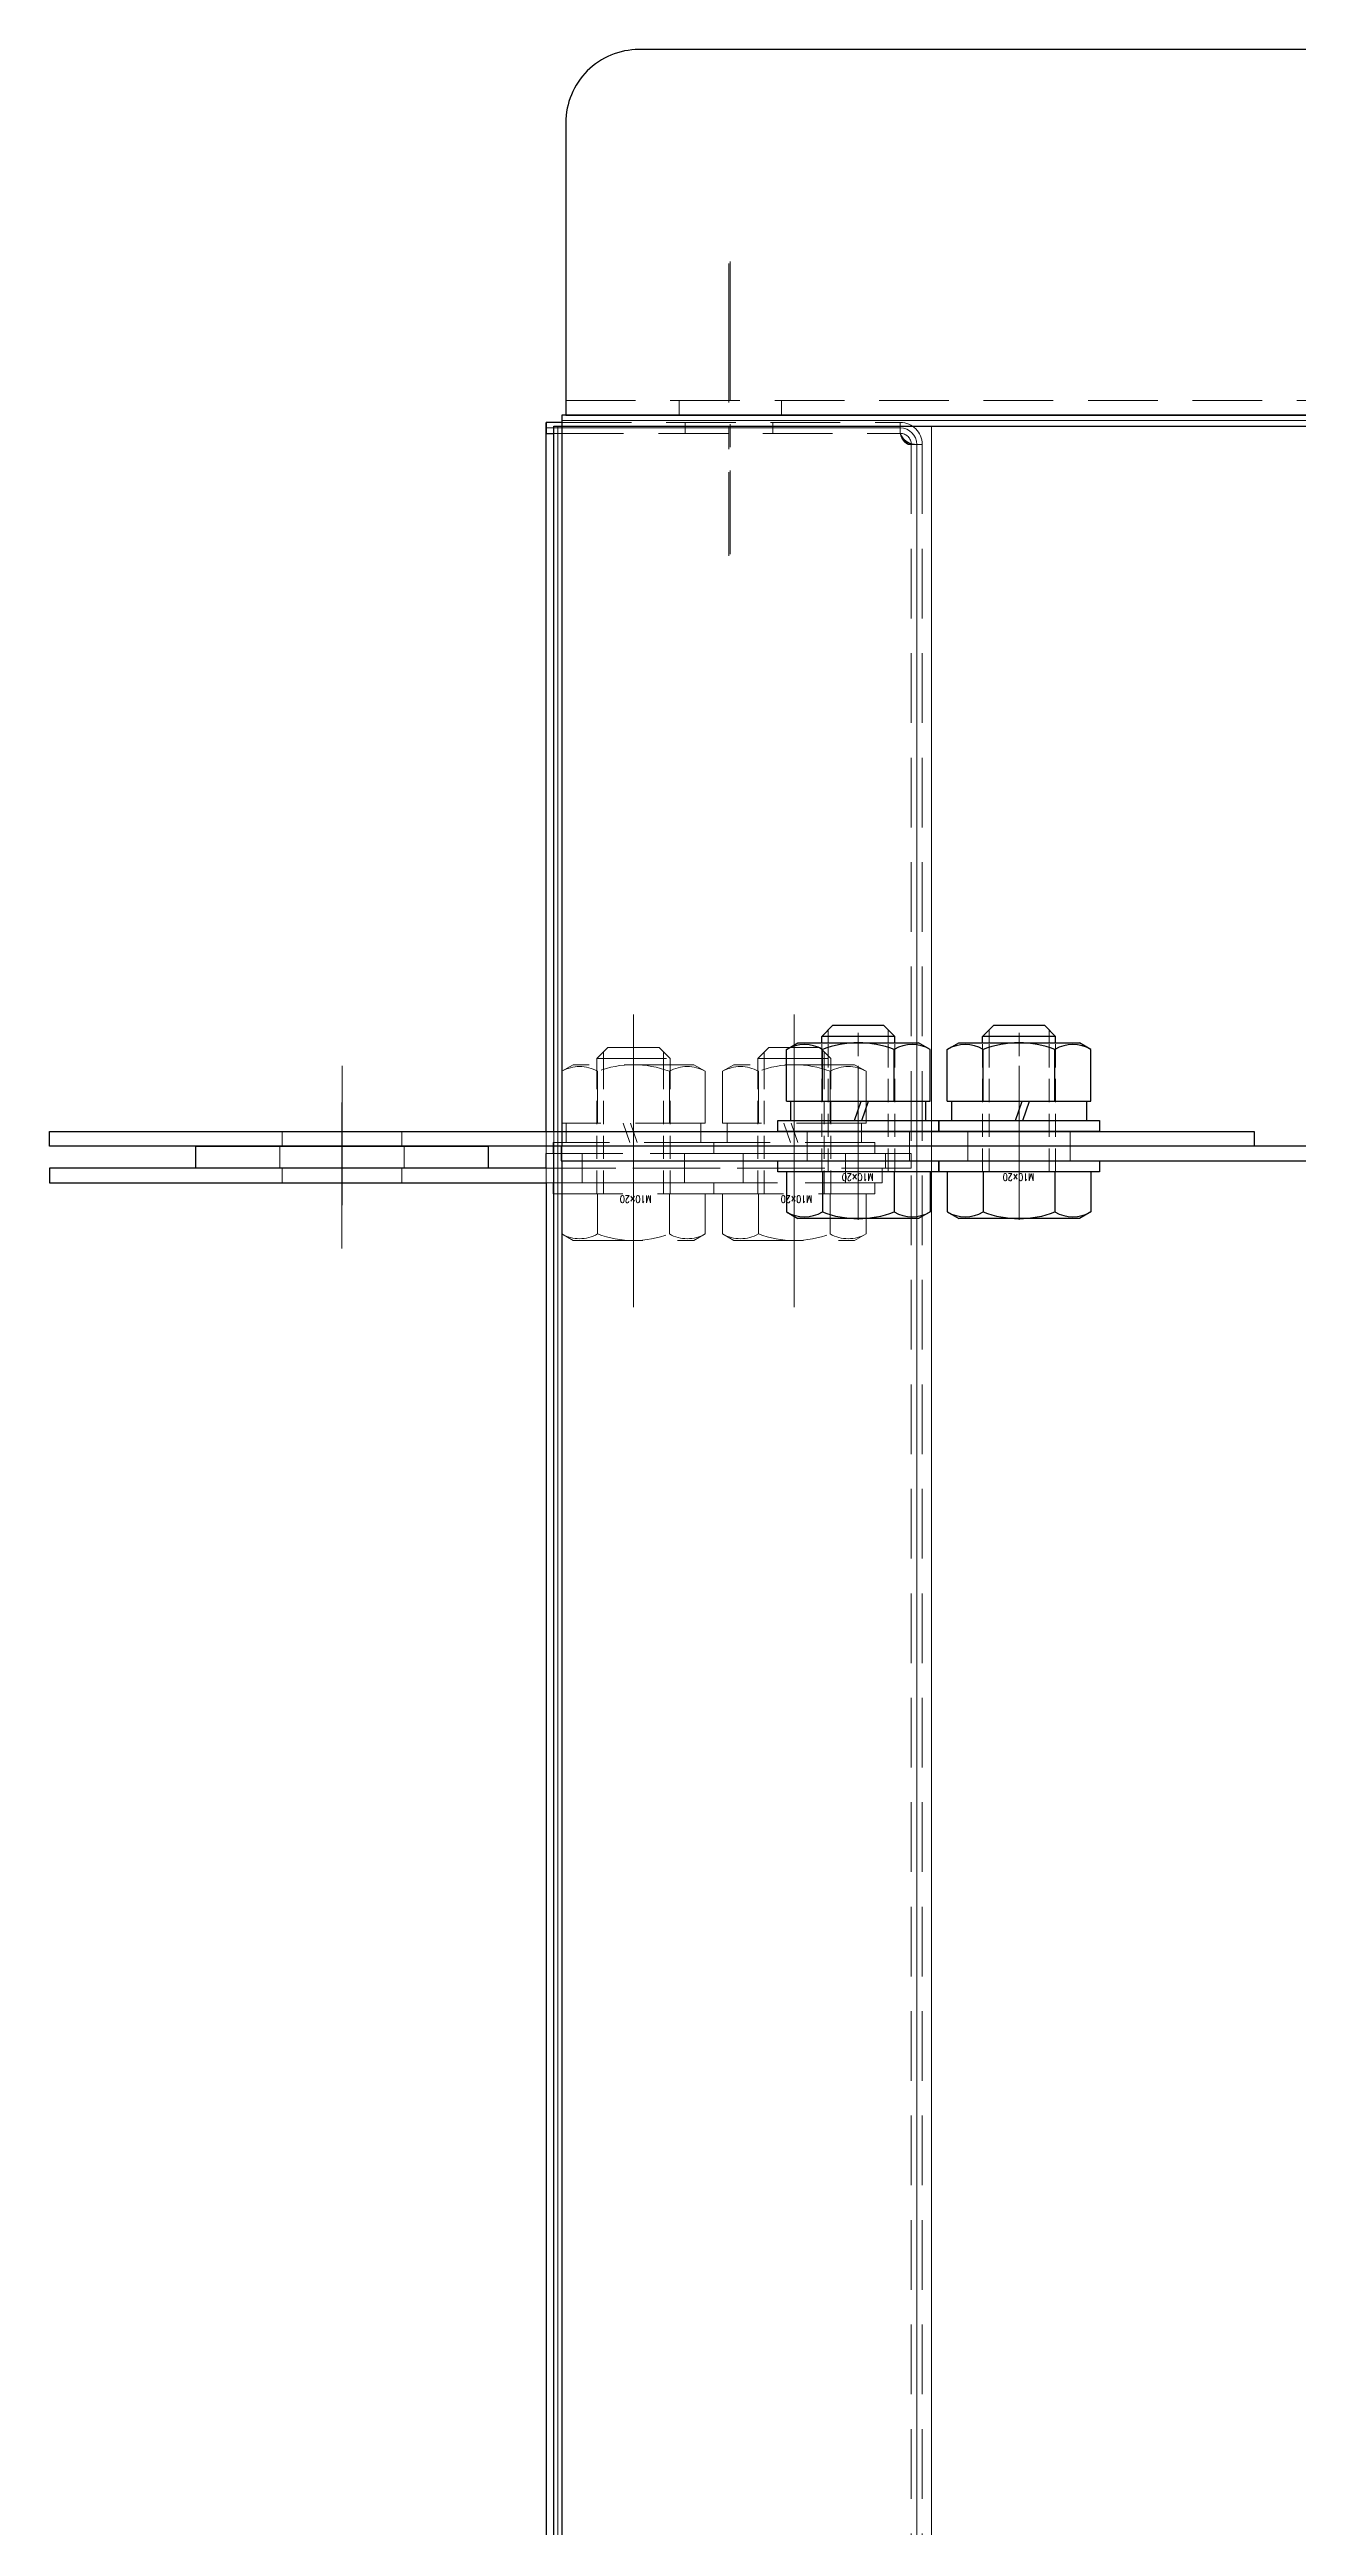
# Model space of a CAD drawing. Header units: millimetres. Extents: x 0 to 51411, y 0 to 16902.
# Drawn here: x 4568.7 to 4739.4, y 7072.1 to 7410.9 of the extents above; entities that cross this region are included whole.
import ezdxf

# ---------------------------------------------------------------- set-up
doc = ezdxf.new("R2010")
doc.units = ezdxf.units.MM
doc.linetypes.add('CENTER2', pattern=[28.575, 19.05, -3.175, 3.175, -3.175])
doc.linetypes.add('HIDDEN2', pattern=[4.7625, 3.175, -1.5875])
for name, color, linetype, lineweight in [('01_外形線', 7, 'Continuous', 25), ('02_細線', 5, 'Continuous', 13), ('03_かくれ線', 6, 'HIDDEN2', 13), ('04_中心線', 1, 'CENTER2', 9)]:
    doc.layers.add(name, color=color, linetype=linetype, lineweight=lineweight)
doc.layers.add('10_補助線', color=8, linetype='Continuous', lineweight=13, plot=False)
doc.styles.add('寸法用', font='simplex.shx', dxfattribs={"width": 0.8, "bigfont": '@extfont2.shx'})

msp = doc.modelspace()

# ---------------------------------------------------------------- linework, layer by layer
at = {"layer": '01_外形線'}
for p, q in [((4636.597, 7359.913), (4636.597, 7358.413)), ((4638.722, 7359.913), (4636.597, 7359.913)), ((4636.597, 7262.913), (4636.597, 7359.913)), ((4637.661, 7359.413), (4638.722, 7359.413)), ((4637.661, 7262.913), (4637.661, 7359.413)), ((4638.722, 7359.413), (4638.722, 7260.913)), ((4636.597, 7358.413), (4637.661, 7358.413)), ((4674.28, 7275.913), (4675.78, 7277.413)), ((4682.78, 7277.413), (4675.78, 7277.413)), ((4684.28, 7275.913), (4682.78, 7277.413)), ((4696.28, 7275.913), (4697.78, 7277.413)), ((4704.78, 7277.413), (4697.78, 7277.413)), ((4706.28, 7275.913), (4704.78, 7277.413)), ((4669.465, 7274.159), (4671.03, 7275.063)), ((4669.465, 7267.063), (4669.465, 7274.159)), ((4671.03, 7275.063), (4687.53, 7275.063)), ((4684.28, 7275.913), (4674.28, 7275.913)), ((4674.28, 7275.063), (4674.28, 7275.913)), ((4674.373, 7267.063), (4674.373, 7274.159)), ((4684.188, 7267.063), (4684.188, 7274.159)), ((4684.28, 7275.063), (4684.28, 7275.913)), ((4689.095, 7274.159), (4687.53, 7275.063)), ((4689.095, 7267.063), (4689.095, 7274.159)), ((4691.465, 7274.159), (4693.03, 7275.063)), ((4691.465, 7267.063), (4691.465, 7274.159)), ((4693.03, 7275.063), (4709.53, 7275.063)), ((4706.28, 7275.913), (4696.28, 7275.913)), ((4696.28, 7275.063), (4696.28, 7275.913)), ((4696.373, 7267.063), (4696.373, 7274.159)), ((4706.188, 7267.063), (4706.188, 7274.159)), ((4706.28, 7275.063), (4706.28, 7275.913)), ((4711.095, 7274.159), (4709.53, 7275.063)), ((4711.095, 7267.063), (4711.095, 7274.159)), ((4669.465, 7267.063), (4689.095, 7267.063)), ((4670.08, 7264.413), (4670.08, 7267.063)), ((4678.78, 7264.413), (4679.69, 7267.063)), ((4679.78, 7264.413), (4680.69, 7267.063)), ((4688.48, 7267.063), (4688.48, 7264.413)), ((4691.465, 7267.063), (4711.095, 7267.063)), ((4692.08, 7264.413), (4692.08, 7267.063)), ((4700.78, 7264.413), (4701.69, 7267.063)), ((4701.78, 7264.413), (4702.69, 7267.063)), ((4710.48, 7267.063), (4710.48, 7264.413)), ((4668.28, 7262.913), (4668.28, 7264.413)), ((4668.28, 7264.413), (4690.28, 7264.413)), ((4690.28, 7262.913), (4690.28, 7264.413)), ((4690.28, 7264.413), (4712.28, 7264.413)), ((4690.28, 7264.413), (4690.28, 7262.913)), ((4712.28, 7264.413), (4712.28, 7262.913)), ((4637.661, 6264.913), (4637.661, 7260.913)), ((4690.28, 7262.913), (4668.28, 7262.913)), ((4712.28, 7262.913), (4690.28, 7262.913)), ((4638.722, 7258.913), (4638.722, 6761.913)), ((4636.597, 7255.913), (4636.597, 6264.913))]:
    msp.add_line(p, q, dxfattribs=at)
at = {"layer": '01_外形線', "ltscale": 3}
for p, q in [((4668.28, 7258.913), (4690.28, 7258.913)), ((4668.28, 7257.413), (4668.28, 7258.913)), ((4690.28, 7257.413), (4668.28, 7257.413)), ((4669.465, 7257.413), (4669.465, 7251.916)), ((4674.373, 7257.413), (4674.373, 7251.916)), ((4684.188, 7257.413), (4684.188, 7251.916)), ((4689.095, 7257.413), (4689.095, 7251.916)), ((4690.28, 7258.913), (4712.28, 7258.913)), ((4690.28, 7257.413), (4690.28, 7258.913)), ((4690.28, 7258.913), (4690.28, 7257.413)), ((4712.28, 7257.413), (4690.28, 7257.413)), ((4691.465, 7257.413), (4691.465, 7251.916)), ((4696.373, 7257.413), (4696.373, 7251.916)), ((4706.188, 7257.413), (4706.188, 7251.916)), ((4711.095, 7257.413), (4711.095, 7251.916)), ((4712.28, 7258.913), (4712.28, 7257.413)), ((4669.465, 7251.916), (4671.03, 7251.013)), ((4687.53, 7251.013), (4671.03, 7251.013)), ((4689.095, 7251.916), (4687.53, 7251.013)), ((4691.465, 7251.916), (4693.03, 7251.013)), ((4709.53, 7251.013), (4693.03, 7251.013)), ((4711.095, 7251.916), (4709.53, 7251.013))]:
    msp.add_line(p, q, dxfattribs=at)
at = {"layer": '01_外形線'}
msp.add_lwpolyline([(4639.28, 7360.913), (5539.28, 7360.913), (5539.28, 7400.913, 0.4142136), (5529.28, 7410.913), (4649.28, 7410.913, 0.4142136), (4639.28, 7400.913)], format="xyb", close=True, dxfattribs=at)
for points in [[(4638.722, 7359.413), (5539.838, 7359.413), (5539.838, 7360.913), (4638.722, 7360.913)], [(4733.452, 7260.913), (4568.67, 7260.913), (4568.67, 7262.913), (4733.452, 7262.913)], [(4628.664, 7260.913), (4628.664, 7257.913), (4588.664, 7257.913), (4588.664, 7260.913)], [(4638.659, 7258.913), (5539.901, 7258.913), (5539.901, 7260.913), (4638.659, 7260.913)]]:
    msp.add_lwpolyline(points, close=True, dxfattribs=at)
for points in [[(4636.597, 7257.913), (4568.664, 7257.913), (4568.664, 7255.913), (4636.597, 7255.913)], [(4636.597, 7259.913), (4636.534, 7259.913), (4636.534, 7257.913), (4636.597, 7257.913)]]:
    msp.add_lwpolyline(points, dxfattribs=at)
for centre, radius, start, end in [((4671.919, 7269.909), 4.907, 60.00001, 119.99999), ((4679.28, 7261.283), 13.779, 69.136, 110.864), ((4686.641, 7269.909), 4.907, 60.00001, 119.99999), ((4693.919, 7269.909), 4.907, 60.00001, 119.99999), ((4701.28, 7261.283), 13.779, 69.136, 110.864), ((4708.641, 7269.909), 4.907, 60.00001, 119.99999)]:
    msp.add_arc(centre, radius, start, end, dxfattribs=at)
at = {"layer": '01_外形線', "ltscale": 3}
for centre, radius, start, end in [((4671.919, 7256.166), 4.907, 240.00001, 299.99999), ((4679.28, 7264.792), 13.779, 249.136, 290.864), ((4686.641, 7256.166), 4.907, 240.00001, 299.99999), ((4693.919, 7256.166), 4.907, 240.00001, 299.99999), ((4701.28, 7264.792), 13.779, 249.136, 290.864), ((4708.641, 7256.166), 4.907, 240.00001, 299.99999)]:
    msp.add_arc(centre, radius, start, end, dxfattribs=at)
at = {"layer": '02_細線'}
for p, q in [((4689.28, 7359.413), (4689.28, 6162.413)), ((4675.18, 7275.063), (4675.18, 7276.813)), ((4683.38, 7275.063), (4683.38, 7276.813)), ((4697.18, 7275.063), (4697.18, 7276.813)), ((4705.38, 7275.063), (4705.38, 7276.813))]:
    msp.add_line(p, q, dxfattribs=at)
at = {"layer": '03_かくれ線', "ltscale": 3}
for p, q in [((4639.28, 7362.913), (5539.28, 7362.913)), ((4654.781, 7362.913), (4654.781, 7360.913)), ((4668.781, 7362.913), (4668.781, 7360.913)), ((4638.722, 7359.913), (4685.034, 7359.913)), ((4637.658, 7358.413), (4685.034, 7358.413)), ((4637.658, 7358.413), (4637.658, 6161.413)), ((4686.534, 7356.913), (4686.534, 6162.913)), ((4687.156, 7356.913), (4688.034, 7356.913)), ((4688.034, 7356.913), (4688.034, 6162.913)), ((4643.534, 7272.913), (4645.034, 7274.413)), ((4644.434, 7271.063), (4644.434, 7273.813)), ((4645.034, 7274.413), (4652.034, 7274.413)), ((4653.534, 7272.913), (4652.034, 7274.413)), ((4652.634, 7271.063), (4652.634, 7273.813)), ((4665.534, 7272.913), (4667.034, 7274.413)), ((4666.434, 7271.063), (4666.434, 7273.813)), ((4667.034, 7274.413), (4674.034, 7274.413)), ((4675.534, 7272.913), (4674.034, 7274.413)), ((4674.634, 7271.063), (4674.634, 7273.813)), ((4638.719, 7271.159), (4640.284, 7272.063)), ((4638.719, 7264.063), (4638.719, 7271.159)), ((4656.784, 7272.063), (4640.284, 7272.063)), ((4643.534, 7272.913), (4653.534, 7272.913)), ((4643.534, 7271.063), (4643.534, 7272.913)), ((4643.627, 7264.063), (4643.627, 7271.159)), ((4648.534, 7272.063), (4648.534, 7259.913)), ((4653.442, 7264.063), (4653.442, 7271.159)), ((4653.534, 7271.063), (4653.534, 7272.913)), ((4658.349, 7271.159), (4656.784, 7272.063)), ((4658.349, 7264.063), (4658.349, 7271.159)), ((4660.719, 7271.159), (4662.284, 7272.063)), ((4660.719, 7264.063), (4660.719, 7271.159)), ((4678.784, 7272.063), (4662.284, 7272.063)), ((4665.534, 7272.913), (4675.534, 7272.913)), ((4665.534, 7271.063), (4665.534, 7272.913)), ((4665.627, 7264.063), (4665.627, 7271.159)), ((4670.534, 7272.063), (4670.534, 7259.913)), ((4675.442, 7264.063), (4675.442, 7271.159)), ((4675.534, 7271.063), (4675.534, 7272.913)), ((4680.349, 7271.159), (4678.784, 7272.063)), ((4680.349, 7264.063), (4680.349, 7271.159)), ((4658.349, 7264.063), (4638.719, 7264.063)), ((4639.334, 7264.063), (4639.334, 7261.413)), ((4648.034, 7261.413), (4647.124, 7264.063)), ((4649.034, 7261.413), (4648.124, 7264.063)), ((4657.734, 7261.413), (4657.734, 7264.063)), ((4680.349, 7264.063), (4660.719, 7264.063)), ((4661.334, 7264.063), (4661.334, 7261.413)), ((4670.034, 7261.413), (4669.124, 7264.063)), ((4671.034, 7261.413), (4670.124, 7264.063)), ((4679.734, 7261.413), (4679.734, 7264.063)), ((4600.164, 7260.913), (4600.164, 7257.913)), ((4600.47, 7262.913), (4600.47, 7260.913)), ((4616.87, 7262.913), (4616.87, 7260.913)), ((4617.164, 7260.913), (4617.164, 7257.913)), ((4636.597, 7262.913), (4636.597, 7255.913)), ((4659.534, 7261.413), (4637.534, 7261.413)), ((4637.534, 7261.413), (4637.534, 7259.913)), ((4637.661, 7260.913), (4637.661, 7262.913)), ((4638.722, 7260.913), (4638.722, 7258.913)), ((4659.534, 7259.913), (4659.534, 7261.413)), ((4681.534, 7261.413), (4659.534, 7261.413)), ((4659.534, 7261.413), (4659.534, 7259.913)), ((4672.28, 7262.913), (4672.28, 7260.913)), ((4672.28, 7260.913), (4672.28, 7258.913)), ((4681.534, 7259.913), (4681.534, 7261.413)), ((4686.28, 7262.913), (4686.28, 7260.913)), ((4686.28, 7260.913), (4686.28, 7258.913)), ((4694.28, 7262.913), (4694.28, 7260.913)), ((4694.28, 7260.913), (4694.28, 7258.913)), ((4708.28, 7262.913), (4708.28, 7260.913)), ((4708.28, 7260.913), (4708.28, 7258.913)), ((4600.464, 7255.913), (4600.464, 7257.913)), ((4616.864, 7255.913), (4616.864, 7257.913)), ((4637.534, 7259.913), (4659.534, 7259.913)), ((4641.534, 7259.913), (4641.534, 7257.913)), ((4641.534, 7255.913), (4641.534, 7257.913)), ((4655.534, 7259.913), (4655.534, 7257.913)), ((4655.534, 7255.913), (4655.534, 7257.913)), ((4659.534, 7259.913), (4681.534, 7259.913)), ((4663.534, 7259.913), (4663.534, 7257.913)), ((4663.534, 7255.913), (4663.534, 7257.913)), ((4677.534, 7259.913), (4677.534, 7257.913)), ((4677.534, 7255.913), (4677.534, 7257.913)), ((4682.999, 7259.913), (4682.999, 7257.913)), ((4659.534, 7255.913), (4637.534, 7255.913)), ((4637.534, 7255.913), (4637.534, 7254.413)), ((4637.534, 7254.413), (4659.534, 7254.413)), ((4638.719, 7254.413), (4638.719, 7248.916)), ((4643.627, 7254.413), (4643.627, 7248.916)), ((4653.442, 7254.413), (4653.442, 7248.916)), ((4658.349, 7254.413), (4658.349, 7248.916)), ((4659.534, 7254.413), (4659.534, 7255.913)), ((4681.534, 7255.913), (4659.534, 7255.913)), ((4659.534, 7255.913), (4659.534, 7254.413)), ((4659.534, 7254.413), (4681.534, 7254.413)), ((4660.719, 7254.413), (4660.719, 7248.916)), ((4665.627, 7254.413), (4665.627, 7248.916)), ((4675.442, 7254.413), (4675.442, 7248.916)), ((4680.349, 7254.413), (4680.349, 7248.916)), ((4681.534, 7254.413), (4681.534, 7255.913)), ((4638.719, 7248.916), (4640.284, 7248.013)), ((4640.284, 7248.013), (4656.784, 7248.013)), ((4658.349, 7248.916), (4656.784, 7248.013)), ((4660.719, 7248.916), (4662.284, 7248.013)), ((4662.284, 7248.013), (4678.784, 7248.013)), ((4680.349, 7248.916), (4678.784, 7248.013))]:
    msp.add_line(p, q, dxfattribs=at)
at = {"layer": '03_かくれ線'}
for p, q in [((4655.597, 7359.913), (4655.597, 7358.413)), ((4667.597, 7359.913), (4667.597, 7358.413)), ((4686.095, 7356.913), (4687.156, 7356.913)), ((4674.28, 7257.413), (4674.28, 7275.063)), ((4675.18, 7257.413), (4675.18, 7275.063)), ((4683.38, 7257.413), (4683.38, 7275.063)), ((4684.28, 7257.413), (4684.28, 7275.063)), ((4696.28, 7257.413), (4696.28, 7275.063)), ((4697.18, 7257.413), (4697.18, 7275.063)), ((4705.38, 7257.413), (4705.38, 7275.063)), ((4706.28, 7257.413), (4706.28, 7275.063)), ((4643.534, 7254.413), (4643.534, 7271.063)), ((4644.434, 7254.413), (4644.434, 7271.063)), ((4652.634, 7254.413), (4652.634, 7271.063)), ((4653.534, 7254.413), (4653.534, 7271.063)), ((4665.534, 7254.413), (4665.534, 7271.063)), ((4666.434, 7254.413), (4666.434, 7271.063)), ((4674.634, 7254.413), (4674.634, 7271.063)), ((4675.534, 7254.413), (4675.534, 7271.063))]:
    msp.add_line(p, q, dxfattribs=at)
at = {"layer": '03_かくれ線', "ltscale": 3}
msp.add_lwpolyline([(4686.534, 7259.913), (4686.534, 7257.913), (4636.534, 7257.913), (4636.534, 7259.913)], close=True, dxfattribs=at)
msp.add_lwpolyline([(4636.597, 7257.913), (4682.534, 7257.913), (4682.534, 7255.913), (4636.597, 7255.913)], dxfattribs=at)
for centre, radius, start, end in [((4685.034, 7356.913), 3, 360, 90), ((4685.034, 7356.913), 1.5, 360, 90), ((4687.156, 7359.163), 2.25, 199.47917, 269.99205), ((4641.173, 7266.909), 4.907, 60.00001, 119.99999), ((4648.534, 7258.283), 13.779, 69.136, 110.864), ((4655.896, 7266.909), 4.907, 60.00001, 119.99999), ((4663.173, 7266.909), 4.907, 60.00001, 119.99999), ((4670.534, 7258.283), 13.779, 69.136, 110.864), ((4677.896, 7266.909), 4.907, 60.00001, 119.99999), ((4641.173, 7253.166), 4.907, 240.00001, 299.99999), ((4648.534, 7261.792), 13.779, 249.136, 290.864), ((4655.896, 7253.166), 4.907, 240.00001, 299.99999), ((4663.173, 7253.166), 4.907, 240.00001, 299.99999), ((4670.534, 7261.792), 13.779, 249.136, 290.864), ((4677.896, 7253.166), 4.907, 240.00001, 299.99999)]:
    msp.add_arc(centre, radius, start, end, dxfattribs=at)
at = {"layer": '03_かくれ線'}
msp.add_arc((4687.041, 7358.706), 2.028, 188.33122, 242.19756, dxfattribs=at)
at = {"layer": '04_中心線'}
for p, q in [((4661.597, 7381.663), (4661.597, 7341.663)), ((4661.781, 7381.913), (4661.781, 7341.913)), ((4648.534, 7278.913), (4648.534, 7238.913)), ((4670.534, 7278.913), (4670.534, 7238.913)), ((4679.28, 7251.013), (4679.28, 7277.413)), ((4701.28, 7251.013), (4701.28, 7277.413)), ((4648.534, 7248.013), (4648.534, 7274.413)), ((4670.534, 7248.013), (4670.534, 7274.413)), ((4608.67, 7271.913), (4608.67, 7251.913)), ((4679.28, 7271.913), (4679.28, 7251.913)), ((4701.28, 7271.913), (4701.28, 7251.913)), ((4679.28, 7269.913), (4679.28, 7249.913)), ((4701.28, 7269.913), (4701.28, 7249.913)), ((4608.664, 7266.913), (4608.664, 7251.913)), ((4608.664, 7246.913), (4608.664, 7266.913)), ((4648.534, 7246.913), (4648.534, 7266.913)), ((4670.534, 7246.913), (4670.534, 7266.913))]:
    msp.add_line(p, q, dxfattribs=at)
at = {"layer": '10_補助線'}
for p, q in [((4636.597, 7359.163), (4685.034, 7359.163)), ((4638.192, 7359.413), (4638.192, 6162.413)), ((4638.722, 7360.163), (5539.838, 7360.163)), ((4685.034, 7359.913), (4685.034, 7358.413)), ((4687.284, 7356.913), (4687.284, 6162.913))]:
    msp.add_line(p, q, dxfattribs=at)
for centre, radius, start, end in [((4685.034, 7356.913), 2.25, 360, 90), ((4686.914, 7358.812), 1.921, 192.00163, 261.37066)]:
    msp.add_arc(centre, radius, start, end, dxfattribs=at)

# ---------------------------------------------------------------- texts
at = {"layer": '10_補助線', "style": '寸法用', "width": 0.8}
for p in [(4681.361, 7257.163), (4703.361, 7257.163), (4650.994, 7254.163), (4672.994, 7254.163)]:
    msp.add_text('M10×20', height=1, rotation=180, dxfattribs=at).set_placement(p)

doc.saveas('drawing.dxf')
